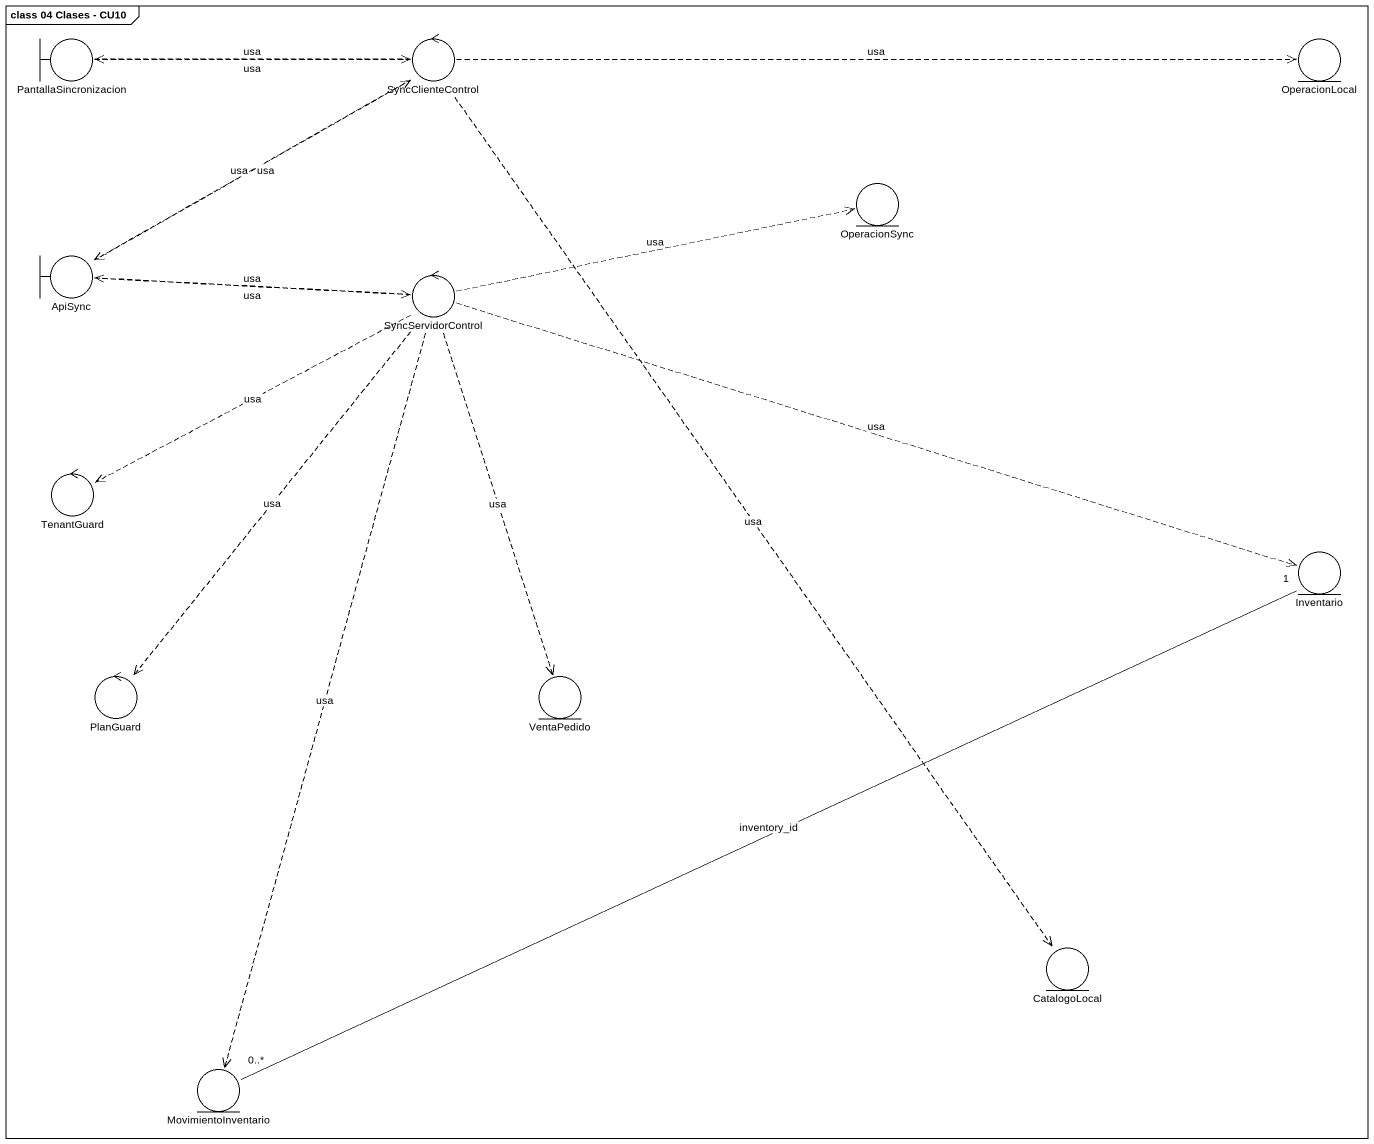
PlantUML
@startuml
mainframe class 04 Clases - CU10
boundary PantallaSincronizacion
control SyncClienteControl
entity OperacionLocal
entity OperacionSync
boundary ApiSync
control SyncServidorControl
control TenantGuard
entity Inventario
control PlanGuard
entity VentaPedido
entity CatalogoLocal
entity MovimientoInventario
PantallaSincronizacion .right.> SyncClienteControl : usa
SyncClienteControl .left.> PantallaSincronizacion : usa
SyncClienteControl .right.> OperacionLocal : usa
SyncClienteControl .left.> ApiSync : usa
SyncClienteControl ..> CatalogoLocal : usa
ApiSync .right.> SyncClienteControl : usa
ApiSync .right.> SyncServidorControl : usa
SyncServidorControl .right.> OperacionSync : usa
SyncServidorControl .left.> ApiSync : usa
SyncServidorControl ..> TenantGuard : usa
SyncServidorControl .right.> Inventario : usa
SyncServidorControl ..> PlanGuard : usa
SyncServidorControl ..> VentaPedido : usa
SyncServidorControl ..> MovimientoInventario : usa
MovimientoInventario "0..*" -right- "1" Inventario : inventory_id
@enduml
